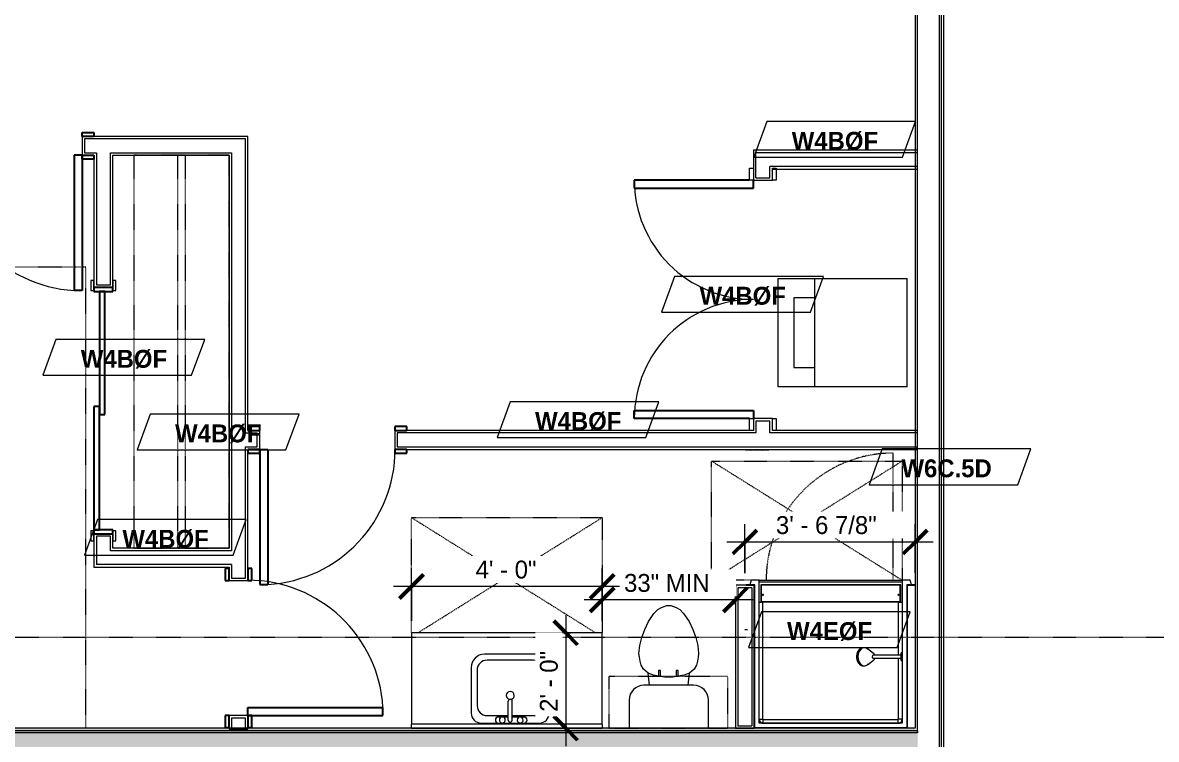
# Model space of a CAD drawing. Header units: inches. Extents: x -4010 to -1872, y 9846 to 12241.
# Drawn here: x -3712 to -3426.6, y 11127.8 to 11308.2 of the extents above; entities that cross this region are included whole.
import ezdxf

# ---------------------------------------------------------------- set-up
doc = ezdxf.new("R2010")
doc.units = ezdxf.units.IN
doc.header["$MEASUREMENT"] = 0
for name, pattern in [('Aligning Line 1_8_', [0.25, 0.125, -0.125]), ('Dash', [0.25, 0.125, -0.125]), ('Dash 3_32_', [0.1875, 0.09375, -0.09375])]:
    doc.linetypes.add(name, pattern=pattern)
for name, color, linetype, lineweight in [('0-1', 7, 'Continuous', 5), ('A-ANNO-DIMS', 211, 'Continuous', 9), ('A-ANNO-DIMS-48', 211, 'Continuous', 9), ('A-DETL-1', 90, 'Dash 3_32_', 18), ('A-DOOR-3', 31, 'Continuous', 9), ('A-DOOR-4', 31, 'Continuous', 30), ('A-DOOR-FRAM-3', 31, 'Continuous', 30), ('A-GENM', 5, 'Continuous', 9), ('A-GENM-HDLN', 13, 'Dash', 9), ('A-WALL', 113, 'Continuous', 18), ('A-WALL-2', 250, 'Continuous', 18), ('A-WALL-3', 113, 'Continuous', 9), ('A-WALL-IDEN', 211, 'Continuous', 9), ('G-ANNO-SYMB-1', 147, 'Aligning Line 1_8_', 9), ('I-FURN', 30, 'Continuous', 9), ('I-FURN-HDLN', 30, 'Dash', 9), ('I-WALL-2', 241, 'Continuous', 5), ('I-WALL-3', 7, 'Continuous', 9), ('I-WALL-4', 2, 'Continuous', 9), ('P-SANR-FIXT', 6, 'Continuous', 9), ('P-SANR-FIXT-HDLN', 131, 'Dash', 9), ('Q-CASE', 31, 'Continuous', 9), ('Q-CASE-2', 31, 'Dash', 9), ('Q-CASE-HDLN', 31, 'Dash', 9)]:
    doc.layers.add(name, color=color, linetype=linetype, lineweight=lineweight)
doc.styles.add('Century Gothic', font='ufonts.com_century-gothic.ttf', dxfattribs={"height": 4.5})
doc.styles.add('Century Gothic_B', font='GOTHICB.TTF', dxfattribs={"height": 4.5})
doc.dimstyles.new('OD_1__HACK_2', dxfattribs={"dimscale": 12, "dimtxt": 4.698757, "dimasz": 0.5, "dimexe": 0.375, "dimexo": 0.25, "dimgap": 0.0625, "dimtad": 1, "dimdec": 4, "dimrnd": 0.0625, "dimzin": 3, "dimdsep": 46, "dimlunit": 4, "dimtxsty": 'Century Gothic', "dimblk1": 'OBLIQUE', "dimblk2": 'OBLIQUE', "dimsah": 1, "dimcen": 0.09, "dimdle": 0.375, "dimazin": 0, "dimtfac": 1, "dimtdec": 4, "dimtix": 1, "dimtmove": 0, "dimatfit": 3, "dimfxl": 1, "dimtvp": 1, "dimtfill": 1, "dimfrac": 2, "dimtolj": 1, "dimtzin": 0, "dimarcsym": 2})

# ---------------------------------------------------------------- blocks, each defined once
blk = doc.blocks.new('CTR - 1st Phase - Common Walls_rvt-1-UNITS PLANS - 3RD FLOOR')
at = {"layer": 'I-WALL-2'}
for points in [[(-3487.3, 11130), (-3487.3, 11130.63), (-3852.47, 11130.63), (-3852.47, 11130), (-3488.69, 11130)], [(-3486.67, 11129.5), (-3486.67, 11130), (-3852.47, 11130), (-3852.47, 11129.5), (-3487.3, 11129.5)], [(-3487.3, 11124), (-3486.67, 11124), (-3486.67, 11129.5), (-3852.47, 11129.5), (-3852.47, 11124), (-3494.85, 11124)]]:
    blk.add_hatch(color=256, dxfattribs=at).paths.add_polyline_path(points, flags=0)
at = {"layer": 'A-WALL-2'}
for p, q in [((-3486.67, 11130), (-3486.67, 11362.61)), ((-3481.17, 11032.1), (-3481.17, 11362.61)), ((-3480.67, 11032.1), (-3480.67, 11362.61)), ((-3487.3, 11130), (-3852.47, 11130)), ((-3487.3, 11129.5), (-3852.47, 11129.5)), ((-3486.67, 11130), (-3487.3, 11130)), ((-3486.67, 11129.5), (-3487.3, 11129.5)), ((-3486.67, 11130), (-3486.67, 11129.5)), ((-3486.67, 11129.5), (-3486.67, 11130))]:
    blk.add_line(p, q, dxfattribs=at)
at = {"layer": 'G-ANNO-SYMB-1'}
blk.add_line((-1871.64, 11153.43), (-4009.55, 11153.43), dxfattribs=at)
at = {"layer": 'I-WALL-3'}
for p, q in [((-3487.3, 11362.61), (-3487.3, 11166.75)), ((-3480.05, 11032.1), (-3480.05, 11362.61)), ((-3487.3, 11166.63), (-3487.3, 11130.63)), ((-3527.81, 11130.63), (-3852.47, 11130.63)), ((-3487.3, 11130.63), (-3489.31, 11130.63))]:
    blk.add_line(p, q, dxfattribs=at)
blk = doc.blocks.new('SWING - SINGLE - FLUSH - 2-10 x 6-8 - PRIVACY-3199405-UNITS PLANS - 3RD FLOOR')
at = {"layer": 'A-DOOR-3'}
blk.add_arc((17, -2.37), 34.07, 180, 266.6343, dxfattribs=at)
at = {"layer": 'A-DOOR-4'}
for p, q in [((15, -2.37), (15, -36.38)), ((17, -2.37), (15, -2.37)), ((17, -2.37), (17, -36.38)), ((17, -36.38), (15, -36.38))]:
    blk.add_line(p, q, dxfattribs=at)
at = {"layer": 'A-DOOR-FRAM-3'}
for p, q in [((-20, 2.38), (-20, 3.38)), ((-20, 3.38), (-17, 3.38)), ((-17, 3.38), (-17, 2.38)), ((17, 2.38), (17, 3.38)), ((17, 3.38), (20, 3.38)), ((20, 3.38), (20, 2.38)), ((-17, 2.38), (-20, 2.38)), ((20, 2.38), (17, 2.38)), ((-20, -2.37), (-17, -2.37)), ((-20, -3.37), (-20, -2.37)), ((-17, -2.37), (-17, -3.37)), ((17, -2.37), (20, -2.37)), ((17, -3.37), (17, -2.37)), ((20, -2.37), (20, -3.37)), ((-17, -3.37), (-20, -3.37)), ((20, -3.37), (17, -3.37))]:
    blk.add_line(p, q, dxfattribs=at)
blk = doc.blocks.new('SWING - SINGLE - FLUSH - 2-10 x 6-8 - PRIVACY-3928387-UNITS PLANS - 3RD FLOOR')
at = {"layer": 'A-DOOR-3'}
blk.add_arc((17, 2.37), 34.07, 93.3657, 180, dxfattribs=at)
at = {"layer": 'A-DOOR-4'}
for p, q in [((15, 2.37), (15, 36.38)), ((17, 36.38), (15, 36.38)), ((17, 2.37), (17, 36.38)), ((17, 2.37), (15, 2.37))]:
    blk.add_line(p, q, dxfattribs=at)
at = {"layer": 'A-DOOR-FRAM-3'}
for p, q in [((-17, 3.37), (-20, 3.37)), ((-20, 3.37), (-20, 2.37)), ((-17, 2.37), (-17, 3.37)), ((20, 3.37), (17, 3.37)), ((17, 3.37), (17, 2.37)), ((20, 2.37), (20, 3.37)), ((-20, 2.37), (-17, 2.37)), ((17, 2.37), (20, 2.37)), ((-17, -2.38), (-20, -2.38)), ((-20, -2.38), (-20, -3.38)), ((-17, -3.38), (-17, -2.38)), ((20, -2.38), (17, -2.38)), ((17, -2.38), (17, -3.38)), ((20, -3.38), (20, -2.38)), ((-20, -3.38), (-17, -3.38)), ((17, -3.38), (20, -3.38))]:
    blk.add_line(p, q, dxfattribs=at)
blk = doc.blocks.new('SLIDING - FLUSH - 5-0 x 6-8-3203585-UNITS PLANS - 3RD FLOOR')
at = {"layer": 'A-DOOR-3'}
for p, q in [((-30.25, 3), (-32.75, 3)), ((-32.75, 3), (-32.75, 2.25)), ((-30.25, 2.25), (-30.25, 3)), ((30.25, 3), (30.25, 2.25)), ((32.75, 3), (30.25, 3)), ((32.75, 2.25), (32.75, 3)), ((-32.75, 2.25), (-30.25, 2.25)), ((30.25, 2.25), (32.75, 2.25)), ((-30.25, -2.5), (-32.75, -2.5)), ((-32.75, -2.5), (-32.75, -3.25)), ((-30.25, -3.25), (-30.25, -2.5)), ((32.75, -2.5), (30.25, -2.5)), ((30.25, -2.5), (30.25, -3.25)), ((32.75, -3.25), (32.75, -2.5)), ((-32.75, -3.25), (-30.25, -3.25)), ((30.25, -3.25), (32.75, -3.25))]:
    blk.add_line(p, q, dxfattribs=at)
at = {"layer": 'A-DOOR-4'}
for p, q in [((1, 2.25), (-30, 2.25)), ((-30, 2.25), (-30, 0.88)), ((-30, 0.88), (1, 0.88)), ((30, 0.88), (-1, 0.88)), ((-1, 0.88), (-1, -0.5)), ((1, 0.88), (1, 2.25)), ((30, -0.5), (30, 0.88)), ((-1, -0.5), (30, -0.5))]:
    blk.add_line(p, q, dxfattribs=at)
at = {"layer": 'A-DOOR-FRAM-3'}
for p, q in [((-30, 2.25), (-31, 2.25)), ((-31, 2.25), (-31, -2.5)), ((-30, -2.5), (-30, 2.25)), ((31, 2.25), (30, 2.25)), ((30, 2.25), (30, -2.5)), ((31, -2.5), (31, 2.25)), ((-31, -2.5), (-30, -2.5)), ((30, -2.5), (31, -2.5))]:
    blk.add_line(p, q, dxfattribs=at)
blk = doc.blocks.new('Bed-Standard - King 78_ x 80_-V7-UNITS PLANS - 3RD FLOOR')
at = {"layer": 'I-FURN'}
for p, q in [((-28.31, 38.2), (-28.31, -41.8)), ((49.69, -41.8), (49.69, 38.2)), ((-25.31, 36.2), (-25.31, 24.2)), ((-25.31, 36.2), (46.69, 36.2)), ((46.69, 36.2), (46.69, 24.2)), ((49.69, 24.2), (-28.31, 17.63)), ((-25.31, 24.2), (46.69, 24.2)), ((-28.31, -41.8), (49.69, -41.8))]:
    blk.add_line(p, q, dxfattribs=at)
at = {"layer": 'I-FURN-HDLN'}
for p, q in [((-64.31, 38.2), (-64.31, -77.8)), ((67.69, -61.17), (67.69, 38.2)), ((73.69, -61.17), (73.69, 38.2)), ((67.69, -77.8), (67.69, -69.67)), ((73.69, -74.42), (73.69, -69.67)), ((-64.31, -77.8), (69.13, -77.8))]:
    blk.add_line(p, q, dxfattribs=at)
blk = doc.blocks.new('Stacked Washer and Dryer - 26_x25_ - Private-3627842-UNITS PLANS - 3RD FLOOR')
at = {"layer": 'P-SANR-FIXT'}
for p, q in [((0, 13.625), (32.4375, 13.625)), ((0, 13.625), (0, -13.625)), ((23.34375, -13.625), (23.34375, 13.625)), ((32.4375, 13.625), (32.4375, -13.625)), ((28.53125, 8.75), (23.34375, 8.75)), ((28.53125, -8.75), (28.53125, 8.75)), ((23.34375, -8.75), (28.53125, -8.75)), ((32.4375, -13.625), (0, -13.625))]:
    blk.add_line(p, q, dxfattribs=at)
blk = doc.blocks.new('OD_CW_Closet - OD_CW_Closet-3861470-UNITS PLANS - 3RD FLOOR')
at = {"layer": 'Q-CASE-HDLN'}
for p, q in [((99.61, 24), (0.74, 24)), ((0.74, 24), (0.74, 0)), ((99.61, 0), (99.61, 24)), ((0.74, 13), (99.61, 13)), ((0.74, 11), (99.61, 11)), ((0.74, 0), (99.61, 0))]:
    blk.add_line(p, q, dxfattribs=at)
blk = doc.blocks.new('M_Sink Vanity-Square - 500 x 440mm-1352614-UNITS PLANS - 3RD FLOOR')
at = {"layer": 'P-SANR-FIXT'}
for p, q in [((7.96, 7.09), (-6.72, 7.09)), ((3.62, 7.09), (-2.88, 7.09)), ((0.12, 6.33), (0.12, 1.59)), ((1.12, 6.33), (1.12, 1.59)), ((-9.22, 4.59), (-9.22, -6.73)), ((0.12, 5.22), (-5.22, 5.22)), ((-2.88, 5.59), (0.12, 5.59)), ((1.12, 5.59), (3.62, 5.59)), ((6.46, 5.22), (1.12, 5.22)), ((10.46, -6.91), (10.46, 4.59)), ((-7.72, 2.72), (-7.72, -6.23)), ((8.96, -6.23), (8.96, 2.72)), ((-5.72, -10.23), (7.14, -10.23)), ((-5.22, -8.73), (6.46, -8.73))]:
    blk.add_line(p, q, dxfattribs=at)
for centre, radius, start, end in [((-6.72, 4.59), 2.5, 90, 180), ((-2.88, 6.34), 0.75, 90, 270), ((-1.88, 6.34), 0.75, 360, 180), ((-1.88, 6.34), 0.75, 180, 0), ((0.62, 6.33), 0.5, 360, 180), ((2.62, 6.34), 0.75, 360, 180), ((2.62, 6.34), 0.75, 180, 360), ((3.62, 6.34), 0.75, 270, 90), ((7.96, 4.59), 2.5, 360, 90), ((-5.22, 2.72), 2.5, 90, 180), ((6.46, 2.72), 2.5, 0, 90), ((0.62, 0.13), 1, 360, 180), ((0.62, 0.13), 1, 180, 0), ((0.62, 1.59), 0.5, 180, 0), ((-5.72, -6.73), 3.5, 180, 270), ((-5.22, -6.23), 2.5, 180, 270), ((6.46, -6.23), 2.5, 270, 0), ((7.14, -6.91), 3.32, 270, 0)]:
    blk.add_arc(centre, radius, start, end, dxfattribs=at)
blk = doc.blocks.new('Toilet-Domestic-3D - Toilet-Domestic-3D-3234795-UNITS PLANS - 3RD FLOOR')
at = {"layer": 'P-SANR-FIXT'}
for p, q in [((-2.74, 11), (-1.87, 11.5)), ((-1.87, 11.5), (-0.5, 12)), ((-0.5, 12), (0.5, 12)), ((0.5, 12), (1.87, 11.5)), ((1.87, 11.5), (2.74, 11)), ((-5.13, 8), (-3.74, 10)), ((-3.74, 10), (-2.74, 11)), ((2.74, 11), (3.74, 10)), ((3.74, 10), (5.13, 8)), ((-6.79, 4), (-6.06, 6)), ((-6.06, 6), (-5.13, 8)), ((5.13, 8), (6.06, 6)), ((6.06, 6), (6.79, 4)), ((-7.33, 1.99), (-6.79, 4)), ((6.79, 4), (7.33, 1.99)), ((-7.5, 0), (-7.33, 1.99)), ((7.33, 1.99), (7.5, 0)), ((-7.41, -1), (-7.5, 0)), ((-7.24, -2), (-7.41, -1)), ((-6.97, -3), (-7.24, -2)), ((7.24, -2), (6.97, -3)), ((7.41, -1), (7.24, -2)), ((7.5, 0), (7.41, -1)), ((-6.4, -4), (-6.97, -3)), ((-5.21, -5), (-6.4, -4)), ((-3.84, -5.5), (-5.21, -5)), ((-4.86, -8.02), (-5.21, -5)), ((-2.61, -5.72), (-3.84, -5.5)), ((3.84, -5.5), (2.37, -5.76)), ((5.21, -5), (3.84, -5.5)), ((4.86, -8.02), (5.21, -5)), ((6.4, -4), (5.21, -5)), ((6.97, -3), (6.4, -4)), ((6.25, -8.02), (-6.25, -8.02)), ((-1, -6), (-2.13, -5.8)), ((1, -6), (-1, -6)), ((1.89, -5.84), (1, -6)), ((-9.98, -11.75), (-9.98, -18.86)), ((9.98, -18.86), (9.98, -11.75))]:
    blk.add_line(p, q, dxfattribs=at)
for centre, start, end in [((-6.25, -11.75), 90, 180), ((6.25, -11.75), 0, 90)]:
    blk.add_arc(centre, 3.73, start, end, dxfattribs=at)
blk = doc.blocks.new('Bath Vanity - Bath Vanity 48_-2551079-UNITS PLANS - 3RD FLOOR')
at = {"layer": 'Q-CASE'}
for p, q in [((-23.26, -1), (-23.26, -24)), ((24.74, -24), (24.74, -1)), ((-23.26, -24), (24.74, -24))]:
    blk.add_line(p, q, dxfattribs=at)
blk = doc.blocks.new('ADA Clearances - 30_x48_-1721104-UNITS PLANS - 3RD FLOOR')
at = {"layer": 'A-GENM-HDLN'}
for p, q in [((15, 24), (-15, -24)), ((-15, 24), (15, -24)), ((-15, 14), (-15, 24)), ((-15, 24), (15, 24)), ((15, 24), (15, -24)), ((15, -24), (-15, -24))]:
    blk.add_line(p, q, dxfattribs=at)
blk = doc.blocks.new('ADA Clearances - 30_x48_-V8-UNITS PLANS - 3RD FLOOR')
at = {"layer": 'A-GENM-HDLN'}
for p, q in [((15, 24), (-14, -22.41)), ((-14, 24), (15, 24)), ((15, 24), (15, -24)), ((-14, 22.41), (15, -24)), ((15, -24), (-14, -24))]:
    blk.add_line(p, q, dxfattribs=at)
blk = doc.blocks.new('BATHROOM MIRROR - BATHROOM MIRROR 48_-3124766-UNITS PLANS - 3RD FLOOR')
at = {"layer": 'Q-CASE'}
for p, q in [((24.74, 24), (-23.26, 24)), ((-23.26, 23), (-23.26, 24)), ((-23.26, 23), (24.74, 23)), ((24.74, 24), (24.74, 23))]:
    blk.add_line(p, q, dxfattribs=at)
blk = doc.blocks.new('300 Series Wall Hung Cabinet_326 - 30_-2909952-UNITS PLANS - 3RD FLOOR')
at = {"layer": 'Q-CASE'}
for p, q in [((-2.5, -13.19), (-2.01, -13.19)), ((-2.5, -13.19), (-2.5, -14.69)), ((-2.01, -14.69), (-2.01, -13.19)), ((2, -13.19), (2.49, -13.19)), ((2, -13.19), (2, -14.69)), ((2.49, -14.69), (2.49, -13.19)), ((-2.5, -14.69), (-2.01, -14.69)), ((2, -14.69), (2.49, -14.69))]:
    blk.add_line(p, q, dxfattribs=at)
at = {"layer": 'Q-CASE-2'}
for p, q in [((15, -0.19), (-15, -0.19)), ((-15, -0.19), (-15, -13.19)), ((15, -13.19), (15, -0.19)), ((-15, -13.19), (15, -13.19))]:
    blk.add_line(p, q, dxfattribs=at)
blk = doc.blocks.new('SWING - DOUBLE - FLUSH - 5-0 x 6-8 - DUMMY-3700318-UNITS PLANS - 3RD FLOOR')
at = {"layer": 'A-DOOR-3'}
for p, q in [((-33, 2.375), (-33, 3.375)), ((-33, 3.375), (-30, 3.375)), ((-30, 3.375), (-30, 2.375)), ((30, 2.375), (30, 3.375)), ((30, 3.375), (33, 3.375)), ((33, 3.375), (33, 2.375)), ((-30, 2.375), (-33, 2.375)), ((33, 2.375), (30, 2.375)), ((-33, -2.375), (-30, -2.375)), ((-33, -3.375), (-33, -2.375)), ((-30, -2.375), (-30, -3.375)), ((30, -2.375), (33, -2.375)), ((30, -3.375), (30, -2.375)), ((33, -2.375), (33, -3.375)), ((-30, -3.375), (-33, -3.375)), ((33, -3.375), (30, -3.375))]:
    blk.add_line(p, q, dxfattribs=at)
for centre, start, end in [((-30, -2.375), 270, 0), ((30, -2.375), 180, 270)]:
    blk.add_arc(centre, 30, start, end, dxfattribs=at)
at = {"layer": 'A-DOOR-4'}
for p, q in [((-28, -2.375), (-30, -2.375)), ((-28, -32.375), (-28, -2.375)), ((28, -2.375), (30, -2.375)), ((28, -32.375), (28, -2.375)), ((-30, -3.375), (-30, -32.375)), ((30, -3.375), (30, -32.375)), ((-30, -32.375), (-28, -32.375)), ((30, -32.375), (28, -32.375))]:
    blk.add_line(p, q, dxfattribs=at)
blk = doc.blocks.new('4LBS24238A75FTB_V2 - 4LBS24238A75FTB_V2-3755113-UNITS PLANS - 3RD FLOOR')
at = {"layer": 'P-SANR-FIXT'}
for p, q in [((-0.75, 37.75), (-1.13, 36.62)), ((1.25, 37.75), (-0.75, 37.75)), ((1.25, 37.75), (37.25, 37.75)), ((1.25, 37.25), (1.25, 37.75)), ((1.25, 1.75), (1.25, 37.75)), ((37.25, 37.25), (1.25, 37.25)), ((37.25, 37.75), (37.25, 37.25)), ((39.25, 37.75), (37.25, 37.75)), ((37.25, 37.75), (37.25, 19.48)), ((39.63, 36.62), (39.25, 37.75)), ((0.12, 36.62), (-2.02, 36.62)), ((-2.02, 36.62), (-2.02, 36.5)), ((-2.02, 36.5), (0, 36.5)), ((0, 0.5), (0, 36.5)), ((0.12, 0.63), (0.12, 36.62)), ((1.62, 36.62), (1.62, 32.27)), ((36.88, 36.62), (1.62, 36.62)), ((36.75, 36.5), (1.75, 36.5)), ((1.75, 36.5), (1.75, 32.38)), ((36.75, 32.38), (36.75, 36.5)), ((36.88, 32.27), (36.88, 36.62)), ((40.52, 36.62), (38.38, 36.62)), ((38.38, 36.62), (38.38, 0.63)), ((38.5, 36.5), (38.5, 0.5)), ((38.5, 36.5), (40.52, 36.5)), ((40.52, 36.5), (40.52, 36.62)), ((1.75, 32.38), (36.75, 32.38)), ((2.2, 2.75), (2.2, 32.27)), ((36.3, 32.27), (2.2, 32.27)), ((36.3, 18.89), (36.3, 32.27)), ((36.3, 2.75), (36.3, 18.11)), ((37.25, 17.52), (37.25, 1.75)), ((38.5, 0.5), (0, 0.5)), ((38.38, 0.63), (0.12, 0.63)), ((37.25, 1.75), (1.25, 1.75)), ((1.28, 2.51), (1.3, 2.43)), ((1.4, 2.23), (1.42, 2.2)), ((1.51, 2.08), (1.58, 2.01)), ((1.7, 1.92), (1.73, 1.9)), ((1.75, 1.89), (1.78, 1.87)), ((1.93, 1.8), (2.01, 1.78)), ((2.25, 2.7), (36.25, 2.7)), ((2.25, 1.75), (2.25, 1.77)), ((2.25, 1.77), (36.25, 1.77)), ((36.25, 1.75), (36.25, 1.77)), ((36.49, 1.78), (36.57, 1.8)), ((36.77, 1.9), (36.8, 1.92)), ((36.92, 2.01), (36.99, 2.08)), ((37.08, 2.2), (37.1, 2.23)), ((37.2, 2.43), (37.22, 2.51))]:
    blk.add_line(p, q, dxfattribs=at)
for centre, radius, start, end in [((2.2, 34.06), 0.125, 0, 180), ((2.2, 34.06), 0.125, 180, 0), ((36.3, 34.06), 0.125, 0, 180), ((36.3, 34.06), 0.125, 180, 0), ((2.25, 2.75), 1, 180, 270), ((36.25, 2.75), 1, 270, 0)]:
    blk.add_arc(centre, radius, start, end, dxfattribs=at)
for centre, major_axis, start_param, end_param in [((2.2, 32.28), (-0.95, 0), 0, 1.570796), ((36.3, 32.28), (0.95, 0), 4.712389, 6.283185)]:
    blk.add_ellipse(centre, major_axis=major_axis, ratio=0.019505, start_param=start_param, end_param=end_param, dxfattribs=at)
for points, knots in [([(1.25, 2.77), (1.25, 2.77), (1.27, 2.76), (1.4, 2.76), (1.64, 2.75), (1.95, 2.75), (2.12, 2.75), (2.2, 2.75)], [-1, -1, -1, -1, -0.833333, -0.666667, -0.333333, -0.166667, 0, 0, 0, 0]), ([(1.25, 2.77), (1.25, 2.7), (1.26, 2.57), (1.34, 2.32), (1.52, 2.04), (1.8, 1.86), (2.05, 1.78), (2.18, 1.77), (2.25, 1.77)], [-1, -1, -1, -1, -0.875, -0.75, -0.5, -0.25, -0.125, 0, 0, 0, 0]), ([(1.59, 2), (1.54, 2.04), (1.47, 2.12), (1.41, 2.21), (1.38, 2.25)], [0.4611793, 0.4611793, 0.4611793, 0.4611793, 0.5714286, 0.6665731, 0.6665731, 0.6665731, 0.6665731]), ([(2.25, 1.75), (2.17, 1.75), (2.03, 1.77), (1.86, 1.82), (1.77, 1.87), (1.75, 1.88)], [0, 0, 0, 0, 0.1428571, 0.2857143, 0.3333068, 0.3333068, 0.3333068, 0.3333068]), ([(2.2, 2.75), (2.2, 2.74), (2.2, 2.74), (2.2, 2.73), (2.21, 2.72), (2.21, 2.72), (2.22, 2.71), (2.23, 2.71), (2.24, 2.7), (2.24, 2.7), (2.25, 2.7), (2.25, 2.7)], [-1, -1, -1, -1, -0.833333, -0.75, -0.666667, -0.583333, -0.416667, -0.291667, -0.208333, -0.083333, 0, 0, 0, 0]), ([(36.25, 1.77), (36.32, 1.77), (36.45, 1.78), (36.7, 1.86), (36.98, 2.04), (37.16, 2.32), (37.24, 2.57), (37.25, 2.7), (37.25, 2.77)], [-1, -1, -1, -1, -0.875, -0.75, -0.5, -0.25, -0.125, 0, 0, 0, 0]), ([(36.25, 2.7), (36.26, 2.7), (36.26, 2.7), (36.27, 2.7), (36.28, 2.71), (36.28, 2.71), (36.29, 2.72), (36.29, 2.73), (36.3, 2.74), (36.3, 2.74), (36.3, 2.75), (36.3, 2.75)], [-1, -1, -1, -1, -0.833333, -0.75, -0.666667, -0.583333, -0.416667, -0.291667, -0.208333, -0.083333, 0, 0, 0, 0]), ([(36.25, 1.8), (36.25, 1.82), (36.25, 1.91), (36.25, 2.14), (36.25, 2.45), (36.25, 2.62), (36.25, 2.7)], [-0.8333333, -0.8333333, -0.8333333, -0.8333333, -0.6666667, -0.3333333, -0.1666667, 0, 0, 0, 0]), ([(36.75, 1.88), (36.7, 1.85), (36.59, 1.8), (36.42, 1.76), (36.31, 1.75), (36.25, 1.75)], [0.6666667, 0.6666667, 0.6666667, 0.6666667, 0.7857143, 0.8928571, 1, 1, 1, 1]), ([(37.01, 2.1), (36.97, 2.05), (36.89, 1.97), (36.79, 1.91), (36.75, 1.88)], [0.4475924, 0.4475924, 0.4475924, 0.4475924, 0.5714286, 0.6665731, 0.6665731, 0.6665731, 0.6665731]), ([(37.19, 2.42), (37.18, 2.38), (37.16, 2.33), (37.13, 2.27), (37.12, 2.25)], [0.2174647, 0.2174647, 0.2174647, 0.2174647, 0.2857143, 0.3333068, 0.3333068, 0.3333068, 0.3333068])]:
    blk.add_open_spline(points, degree=3, knots=knots, dxfattribs=at)
for points in [[(1.25, 2.71), (1.25, 2.72), (1.25, 2.74), (1.25, 2.75)], [(1.38, 2.25), (1.37, 2.27), (1.36, 2.3), (1.35, 2.32)], [(1.75, 1.88), (1.71, 1.91), (1.67, 1.94), (1.63, 1.97)], [(2.25, 1.8), (2.25, 1.82), (2.25, 1.88), (2.25, 2.03), (2.25, 2.22), (2.25, 2.45), (2.25, 2.62), (2.25, 2.7)], [(37.25, 2.77), (37.25, 2.77), (37.23, 2.76), (37.13, 2.76), (36.98, 2.76), (36.78, 2.75), (36.55, 2.75), (36.38, 2.75), (36.3, 2.75)], [(37.12, 2.25), (37.09, 2.21), (37.07, 2.18), (37.04, 2.14)], [(37.25, 2.75), (37.25, 2.72), (37.25, 2.7), (37.25, 2.67)]]:
    blk.add_open_spline(points, degree=3, dxfattribs=at)
at = {"layer": 'P-SANR-FIXT-HDLN'}
blk.add_line((35, 37.75), (35, 69.75), dxfattribs=at)
blk.add_arc((35, 37.75), 32, 90, 180, dxfattribs=at)
blk = doc.blocks.new('Shower Head - Shower Head-3265626-UNITS PLANS - 3RD FLOOR')
at = {"layer": 'P-SANR-FIXT'}
for p, q in [((-0.98, 0), (0.98, 0)), ((-0.98, 0), (-0.98, -0.26)), ((0.98, -0.26), (-0.98, -0.26)), ((-0.39, -0.26), (-0.39, -1)), ((0.39, -1), (0.39, -0.26)), ((0.98, -0.26), (0.98, 0)), ((-0.84, -7.19), (-2.02, -8.78)), ((-0.39, -6.01), (-0.39, -7.27)), ((0.39, -7.27), (0.39, -6.01)), ((2.02, -8.78), (0.84, -7.19)), ((-2.28, -9.54), (-2.28, -9.81)), ((2.28, -9.81), (2.28, -9.54))]:
    blk.add_line(p, q, dxfattribs=at)
at = {"layer": 'P-SANR-FIXT', "flags": 128}
for points in [[(-0.39, -1), (-0.39, -1.29), (-0.39, -1.57), (-0.39, -1.85), (-0.39, -2.13), (-0.39, -2.41), (-0.39, -2.69), (-0.39, -2.96), (-0.39, -3.23), (-0.39, -3.5), (-0.39, -3.76), (-0.39, -4.02), (-0.39, -4.27), (-0.39, -4.52), (-0.39, -4.77), (-0.39, -5), (-0.39, -5.23), (-0.39, -5.46), (-0.39, -5.67), (-0.39, -5.88), (-0.39, -6.01)], [(0.39, -6.01), (0.39, -5.81), (0.39, -5.6), (0.39, -5.38), (0.39, -5.15), (0.39, -4.92), (0.39, -4.68), (0.39, -4.43), (0.39, -4.18), (0.39, -3.93), (0.39, -3.67), (0.39, -3.4), (0.39, -3.13), (0.39, -2.86), (0.39, -2.59), (0.39, -2.31), (0.39, -2.03), (0.39, -1.75), (0.39, -1.46), (0.39, -1.18), (0.39, -1)], [(-0.39, -6.87), (-0.43, -6.88), (-0.46, -6.9), (-0.49, -6.91), (-0.52, -6.93), (-0.55, -6.94), (-0.58, -6.96), (-0.61, -6.98), (-0.64, -7), (-0.67, -7.03), (-0.7, -7.05), (-0.73, -7.07), (-0.76, -7.1), (-0.78, -7.13), (-0.81, -7.16), (-0.83, -7.19), (-0.84, -7.19)], [(0.84, -7.19), (0.81, -7.16), (0.79, -7.13), (0.76, -7.1), (0.73, -7.08), (0.7, -7.05), (0.68, -7.03), (0.65, -7.01), (0.62, -6.98), (0.59, -6.97), (0.56, -6.95), (0.53, -6.93), (0.49, -6.91), (0.46, -6.9), (0.43, -6.89), (0.4, -6.87)], [(-2.28, -9.81), (-2.28, -9.88), (-2.28, -9.95), (-2.27, -10.02), (-2.25, -10.09), (-2.24, -10.16), (-2.21, -10.23), (-2.19, -10.3), (-2.16, -10.36), (-2.13, -10.43), (-2.09, -10.49), (-2.05, -10.55), (-2.01, -10.61), (-1.97, -10.67), (-1.92, -10.73), (-1.86, -10.79), (-1.81, -10.84), (-1.75, -10.89), (-1.69, -10.94), (-1.63, -10.99), (-1.57, -11.04), (-1.5, -11.08), (-1.43, -11.12), (-1.36, -11.16), (-1.28, -11.2), (-1.21, -11.24), (-1.13, -11.27), (-1.05, -11.3), (-0.97, -11.33), (-0.89, -11.36), (-0.81, -11.38), (-0.72, -11.4), (-0.64, -11.42), (-0.55, -11.44), (-0.47, -11.45), (-0.38, -11.46), (-0.29, -11.47), (-0.2, -11.48), (-0.11, -11.49), (-0.02, -11.49), (0, -11.49)], [(0, -11.49), (0.09, -11.49), (0.18, -11.48), (0.27, -11.48), (0.35, -11.47), (0.44, -11.46), (0.53, -11.44), (0.62, -11.43), (0.7, -11.41), (0.79, -11.39), (0.87, -11.36), (0.95, -11.34), (1.03, -11.31), (1.11, -11.28), (1.19, -11.25), (1.26, -11.21), (1.34, -11.17), (1.41, -11.13), (1.48, -11.09), (1.55, -11.05), (1.61, -11), (1.68, -10.95), (1.74, -10.9), (1.8, -10.85), (1.85, -10.8), (1.9, -10.74), (1.95, -10.69), (2, -10.63), (2.04, -10.57), (2.08, -10.51), (2.12, -10.44), (2.15, -10.38), (2.18, -10.31), (2.21, -10.25), (2.23, -10.18), (2.25, -10.11), (2.26, -10.04), (2.27, -9.97), (2.28, -9.9), (2.28, -9.83), (2.28, -9.81)]]:
    blk.add_lwpolyline(points, dxfattribs=at)
at = {"layer": 'P-SANR-FIXT'}
for centre, major_axis, start_param, end_param in [((0, -9.54), (2.28, 0), 2.468394, 4.712389), ((0, -7.27), (0.394, 0), 3.141593, 4.712389), ((0, -7.27), (-0.394, 0), 1.570796, 3.141593), ((0, -9.54), (-2.28, 0), 1.570796, 3.814791)]:
    blk.add_ellipse(centre, major_axis=major_axis, ratio=0.707107, start_param=start_param, end_param=end_param, dxfattribs=at)
blk = doc.blocks.new('DIMBLOCK177-UNITS PLANS - 3RD FLOOR')
at = {"layer": 'A-ANNO-DIMS-48'}
for p, q in [((-3614.1, 11157.63), (-3614.1, 11170.81)), ((-3566.1, 11157.63), (-3566.1, 11170.81)), ((-3561.6, 11166.31), (-3618.6, 11166.31)), ((-3614.1, 11166.31), (-3614.1, 11157.63)), ((-3566.1, 11166.31), (-3566.1, 11157.63))]:
    blk.add_line(p, q, dxfattribs=at)
at = {"layer": 'A-ANNO-DIMS-48', "lineweight": 50}
for p, q in [((-3614.1, 11166.31), (-3611.1, 11169.31)), ((-3566.1, 11166.31), (-3563.1, 11169.31)), ((-3614.1, 11166.31), (-3617.1, 11163.31)), ((-3566.1, 11166.31), (-3569.1, 11163.31))]:
    blk.add_line(p, q, dxfattribs=at)
at = {"layer": 'A-ANNO-DIMS-48', "color": 0, "insert": (-3597.97, 11172.82), "char_height": 4.5, "width": 18.8845, "attachment_point": 1, "line_spacing_factor": 0.984502, "style": 'Century Gothic', "bg_fill": 3, "box_fill_scale": 1.25, "bg_fill_color": 256, "bg_fill_true_color": 13158600, "bg_fill_transparency": 0}
blk.add_mtext('4\' - 0"', dxfattribs=at)
blk = doc.blocks.new('_Oblique')
at = {"color": 0, "linetype": 'ByBlock', "lineweight": -2}
blk.add_line((-0.5, -0.5), (0.5, 0.5), dxfattribs=at)
blk = doc.blocks.new('DIMBLOCK178-UNITS PLANS - 3RD FLOOR')
at = {"layer": 'A-ANNO-DIMS-48', "lineweight": 50}
for p, q in [((-3575.28, 11154.63), (-3578.28, 11157.63)), ((-3575.28, 11154.63), (-3572.28, 11151.63)), ((-3575.28, 11130.63), (-3578.28, 11133.63)), ((-3575.28, 11130.63), (-3572.28, 11127.63))]:
    blk.add_line(p, q, dxfattribs=at)
at = {"layer": 'A-ANNO-DIMS-48'}
for p, q in [((-3575.28, 11159.13), (-3575.28, 11126.13)), ((-3574.03, 11154.63), (-3579.78, 11154.63)), ((-3575.28, 11154.63), (-3574.03, 11154.63)), ((-3574.03, 11130.63), (-3579.78, 11130.63)), ((-3575.28, 11130.63), (-3574.03, 11130.63))]:
    blk.add_line(p, q, dxfattribs=at)
at = {"layer": 'A-ANNO-DIMS-48', "color": 0, "insert": (-3581.79, 11134.76), "char_height": 4.5, "width": 18.8845, "attachment_point": 1, "rotation": 90, "line_spacing_factor": 0.984502, "style": 'Century Gothic', "bg_fill": 3, "box_fill_scale": 1.25, "bg_fill_color": 256, "bg_fill_true_color": 13158600, "bg_fill_transparency": 0}
blk.add_mtext('2\' - 0"', dxfattribs=at)
blk = doc.blocks.new('DIMBLOCK179-UNITS PLANS - 3RD FLOOR')
at = {"layer": 'A-ANNO-DIMS-48'}
for p, q in [((-3566.1, 11157.63), (-3566.1, 11167.44)), ((-3532.56, 11161.7), (-3532.56, 11167.44)), ((-3528.06, 11162.94), (-3570.6, 11162.94)), ((-3566.1, 11162.94), (-3566.1, 11157.63)), ((-3532.56, 11162.94), (-3532.56, 11161.7))]:
    blk.add_line(p, q, dxfattribs=at)
at = {"layer": 'A-ANNO-DIMS-48', "lineweight": 50}
for p, q in [((-3566.1, 11162.94), (-3563.1, 11165.94)), ((-3532.56, 11162.94), (-3529.56, 11165.94)), ((-3566.1, 11162.94), (-3569.1, 11159.94)), ((-3532.56, 11162.94), (-3535.56, 11159.94))]:
    blk.add_line(p, q, dxfattribs=at)
at = {"layer": 'A-ANNO-DIMS-48', "color": 0, "insert": (-3560.59, 11169.46), "char_height": 4.5, "width": 27.029, "attachment_point": 1, "line_spacing_factor": 0.984502, "style": 'Century Gothic', "bg_fill": 3, "box_fill_scale": 1.25, "bg_fill_color": 256, "bg_fill_true_color": 13158600, "bg_fill_transparency": 0}
blk.add_mtext('33" MIN', dxfattribs=at)
blk = doc.blocks.new('DIMBLOCK180-UNITS PLANS - 3RD FLOOR')
at = {"layer": 'A-ANNO-DIMS-48'}
for p, q in [((-3530.19, 11169.63), (-3530.19, 11181.99)), ((-3487.29, 11169.75), (-3487.29, 11181.99)), ((-3482.79, 11177.49), (-3534.69, 11177.49)), ((-3530.19, 11177.49), (-3530.19, 11169.63)), ((-3487.29, 11177.49), (-3487.29, 11169.75))]:
    blk.add_line(p, q, dxfattribs=at)
at = {"layer": 'A-ANNO-DIMS-48', "lineweight": 50}
for p, q in [((-3530.19, 11177.49), (-3527.19, 11180.49)), ((-3487.29, 11177.49), (-3484.29, 11180.49)), ((-3530.19, 11177.49), (-3533.19, 11174.49)), ((-3487.29, 11177.49), (-3490.29, 11174.49))]:
    blk.add_line(p, q, dxfattribs=at)
at = {"layer": 'A-ANNO-DIMS-48', "color": 0, "insert": (-3522.35, 11184.01), "char_height": 4.5, "width": 32.6676, "attachment_point": 1, "line_spacing_factor": 0.984502, "style": 'Century Gothic', "bg_fill": 3, "box_fill_scale": 1.25, "bg_fill_color": 256, "bg_fill_true_color": 13158600, "bg_fill_transparency": 0}
blk.add_mtext('3\' - 6 7/8"', dxfattribs=at)
blk = doc.blocks.new('Wall Tag - Arch Wall-3956453-UNITS PLANS - 3RD FLOOR')
at = {"layer": 'A-WALL-IDEN'}
for p, q in [((-0.3561, 0.0937), (-0.4244, -0.0937)), ((0.4244, 0.0937), (-0.3561, 0.0937)), ((0.3561, -0.0937), (0.4244, 0.0937)), ((-0.4244, -0.0937), (0.3561, -0.0937))]:
    blk.add_line(p, q, dxfattribs=at)

msp = doc.modelspace()

# ---------------------------------------------------------------- linework, layer by layer
at = {"layer": 'A-DETL-1'}
msp.add_line((-3524.11124, 11200.6269), (-3530.11124, 11200.6269), dxfattribs=at)
at = {"layer": 'A-WALL'}
for p, q in [((-3655.92374, 11278.9394), (-3696.42374, 11278.9394)), ((-3696.42374, 11278.9394), (-3696.42374, 11275.4394)), ((-3655.92374, 11204.9394), (-3655.92374, 11278.9394)), ((-3696.42374, 11275.4394), (-3693.42374, 11275.4394)), ((-3693.42374, 11275.4394), (-3693.42374, 11242.1894)), ((-3689.92374, 11242.1894), (-3689.92374, 11275.4394)), ((-3689.92374, 11275.4394), (-3659.42374, 11275.4394)), ((-3659.42374, 11275.4394), (-3659.42374, 11175.3144)), ((-3486.67374, 11275.47232), (-3527.38002, 11275.47232)), ((-3527.38002, 11269.1894), (-3527.38002, 11275.47232)), ((-3486.67374, 11271.97232), (-3523.88002, 11271.97232)), ((-3523.88002, 11269.1894), (-3523.88002, 11271.97232)), ((-3527.38002, 11269.1894), (-3523.88002, 11269.1894)), ((-3693.42374, 11242.1894), (-3689.92374, 11242.1894)), ((-3527.38002, 11207.9394), (-3527.38002, 11204.9394)), ((-3523.88002, 11207.9394), (-3527.38002, 11207.9394)), ((-3523.88002, 11204.9394), (-3523.88002, 11207.9394)), ((-3655.92374, 11204.9394), (-3652.92374, 11204.9394)), ((-3652.92374, 11201.4394), (-3652.92374, 11204.9394)), ((-3617.67374, 11204.9394), (-3617.67374, 11201.4394)), ((-3527.38002, 11204.9394), (-3617.67374, 11204.9394)), ((-3486.67374, 11204.9394), (-3523.88002, 11204.9394)), ((-3655.92374, 11201.4394), (-3652.92374, 11201.4394)), ((-3655.92374, 11168.43833), (-3655.92374, 11201.4394)), ((-3617.67374, 11201.4394), (-3486.67374, 11201.4394)), ((-3693.42374, 11178.9394), (-3693.42374, 11171.8144)), ((-3689.92374, 11178.9394), (-3693.42374, 11178.9394)), ((-3689.92374, 11175.3144), (-3689.92374, 11178.9394)), ((-3659.42374, 11175.3144), (-3689.92374, 11175.3144)), ((-3659.42374, 11171.8144), (-3693.42374, 11171.8144)), ((-3659.42374, 11171.8144), (-3659.42374, 11168.43833)), ((-3659.42374, 11168.43833), (-3655.92374, 11168.43833)), ((-3528.43585, 11166.0019), (-3531.93585, 11166.0019)), ((-3531.93585, 11166.0019), (-3531.93585, 11131.2519)), ((-3528.43585, 11166.0019), (-3528.43585, 11131.2519)), ((-3655.92374, 11133.18833), (-3659.42374, 11133.18833)), ((-3659.42374, 11133.18833), (-3659.42374, 11130.4394)), ((-3655.92374, 11130.4394), (-3655.92374, 11133.18833)), ((-3531.93585, 11131.2519), (-3528.43585, 11131.2519))]:
    msp.add_line(p, q, dxfattribs=at)
at = {"layer": 'A-WALL-3'}
for p, q in [((-3655.29874, 11279.5644), (-3697.04874, 11279.5644)), ((-3697.04874, 11279.5644), (-3697.04874, 11274.8144)), ((-3655.29874, 11205.5644), (-3655.29874, 11279.5644)), ((-3697.04874, 11274.8144), (-3694.04874, 11274.8144)), ((-3694.04874, 11274.8144), (-3694.04874, 11241.5644)), ((-3689.29874, 11241.5644), (-3689.29874, 11274.8144)), ((-3689.29874, 11274.8144), (-3660.04874, 11274.8144)), ((-3660.04874, 11274.8144), (-3660.04874, 11175.9394)), ((-3486.67374, 11276.09732), (-3528.00502, 11276.09732)), ((-3528.00502, 11276.09732), (-3528.00502, 11268.5644)), ((-3486.67374, 11271.34732), (-3486.67374, 11276.09732)), ((-3523.25502, 11271.34732), (-3486.67374, 11271.34732)), ((-3523.25502, 11268.5644), (-3523.25502, 11271.34732)), ((-3528.00502, 11268.5644), (-3523.25502, 11268.5644)), ((-3694.04874, 11241.5644), (-3689.29874, 11241.5644)), ((-3523.25502, 11208.5644), (-3528.00502, 11208.5644)), ((-3528.00502, 11208.5644), (-3528.00502, 11205.5644)), ((-3523.25502, 11205.5644), (-3523.25502, 11208.5644)), ((-3652.29874, 11205.5644), (-3655.29874, 11205.5644)), ((-3652.29874, 11200.8144), (-3652.29874, 11205.5644)), ((-3528.00502, 11205.5644), (-3618.29874, 11205.5644)), ((-3618.29874, 11205.5644), (-3618.29874, 11200.8144)), ((-3486.67374, 11205.5644), (-3523.25502, 11205.5644)), ((-3486.67374, 11200.8144), (-3486.67374, 11205.5644)), ((-3655.29874, 11200.8144), (-3652.29874, 11200.8144)), ((-3655.29874, 11167.81333), (-3655.29874, 11200.8144)), ((-3618.29874, 11200.8144), (-3486.67374, 11200.8144)), ((-3694.04874, 11179.5644), (-3694.04874, 11171.1894)), ((-3689.29874, 11179.5644), (-3694.04874, 11179.5644)), ((-3689.29874, 11175.9394), (-3689.29874, 11179.5644)), ((-3660.04874, 11175.9394), (-3689.29874, 11175.9394)), ((-3694.04874, 11171.1894), (-3660.04874, 11171.1894)), ((-3660.04874, 11171.1894), (-3660.04874, 11167.81333)), ((-3660.04874, 11167.81333), (-3655.29874, 11167.81333)), ((-3655.29874, 11133.81333), (-3660.04874, 11133.81333)), ((-3660.04874, 11133.81333), (-3660.04874, 11130.4394)), ((-3655.29874, 11130.4394), (-3655.29874, 11133.81333)), ((-3660.04874, 11130.4394), (-3655.29874, 11130.4394))]:
    msp.add_line(p, q, dxfattribs=at)
at = {"layer": 'I-WALL-4'}
for p, q in [((-3529.83476, 11166.6269), (-3532.56085, 11166.6269)), ((-3532.56085, 11166.6269), (-3532.56085, 11130.6269)), ((-3532.56085, 11130.6269), (-3527.81085, 11130.6269))]:
    msp.add_line(p, q, dxfattribs=at)

# ---------------------------------------------------------------- block references
at = {"layer": '0-1'}
msp.add_blockref('CTR - 1st Phase - Common Walls_rvt-1-UNITS PLANS - 3RD FLOOR', (0, 0), dxfattribs=at)
at = {"layer": 'A-DOOR-3'}
msp.add_blockref('SWING - SINGLE - FLUSH - 2-10 x 6-8 - PRIVACY-3199405-UNITS PLANS - 3RD FLOOR', (-3714.04874, 11277.1894), dxfattribs=at)
for name, p, rotation in [('SWING - DOUBLE - FLUSH - 5-0 x 6-8 - DUMMY-3700318-UNITS PLANS - 3RD FLOOR', (-3525.63002, 11238.5644), 270), ('SLIDING - FLUSH - 5-0 x 6-8-3203585-UNITS PLANS - 3RD FLOOR', (-3691.79874, 11210.5644), 90.00000000000375), ('SWING - SINGLE - FLUSH - 2-10 x 6-8 - PRIVACY-3928387-UNITS PLANS - 3RD FLOOR', (-3635.29874, 11203.1894), 180), ('SWING - SINGLE - FLUSH - 2-10 x 6-8 - PRIVACY-3928387-UNITS PLANS - 3RD FLOOR', (-3657.67374, 11150.81333), 270)]:
    msp.add_blockref(name, p, dxfattribs=dict(at, rotation=rotation))
at = {"layer": 'A-GENM'}
for name, p, rotation in [('ADA Clearances - 30_x48_-1721104-UNITS PLANS - 3RD FLOOR', (-3514.56085, 11182.8769), 89.99999999999224), ('ADA Clearances - 30_x48_-V8-UNITS PLANS - 3RD FLOOR', (-3590.09944, 11168.63149), 90.00000000017208)]:
    msp.add_blockref(name, p, dxfattribs=dict(at, rotation=rotation))
at = {"layer": 'A-WALL-IDEN', "xscale": 47.99999999999997, "yscale": 47.99999999999997, "zscale": 47.99999999999997}
for p in [(-3507.54622, 11278.84934), (-3530.75705, 11239.85019), (-3686.54671, 11223.98256), (-3572.17374, 11208.31642), (-3662.80076, 11205.20873), (-3478.54671, 11196.42065), (-3676.06807, 11178.69142)]:
    msp.add_blockref('Wall Tag - Arch Wall-3956453-UNITS PLANS - 3RD FLOOR', p, dxfattribs=at)
at = {"layer": 'I-FURN', "rotation": 180}
msp.add_blockref('Bed-Standard - King 78_ x 80_-V7-UNITS PLANS - 3RD FLOOR', (-3760.41021, 11168.83181), dxfattribs=at)
at = {"layer": 'P-SANR-FIXT'}
for name, p, rotation in [('Stacked Washer and Dryer - 26_x25_ - Private-3627842-UNITS PLANS - 3RD FLOOR', (-3489.31752, 11230.1894), 180), ('M_Sink Vanity-Square - 500 x 440mm-1352614-UNITS PLANS - 3RD FLOOR', (-3588.61995, 11139.03064), 180), ('Shower Head - Shower Head-3265626-UNITS PLANS - 3RD FLOOR', (-3490.56085, 11148.6269), 270.000000000194)]:
    msp.add_blockref(name, p, dxfattribs=dict(at, rotation=rotation))
for name, p in [('4LBS24238A75FTB_V2 - 4LBS24238A75FTB_V2-3755113-UNITS PLANS - 3RD FLOOR', (-3527.81085, 11130.1269)), ('Toilet-Domestic-3D - Toilet-Domestic-3D-3234795-UNITS PLANS - 3RD FLOOR', (-3549.33014, 11149.48271))]:
    msp.add_blockref(name, p, dxfattribs=at)
at = {"layer": 'Q-CASE'}
for name, p, rotation in [('OD_CW_Closet - OD_CW_Closet-3861470-UNITS PLANS - 3RD FLOOR', (-3684.04874, 11275.5521), 270.0000000000016), ('Bath Vanity - Bath Vanity 48_-2551079-UNITS PLANS - 3RD FLOOR', (-3589.36173, 11130.6269), 180), ('300 Series Wall Hung Cabinet_326 - 30_-2909952-UNITS PLANS - 3RD FLOOR', (-3549.45514, 11130.44399), 180), ('BATHROOM MIRROR - BATHROOM MIRROR 48_-3124766-UNITS PLANS - 3RD FLOOR', (-3589.36173, 11154.63149), 180)]:
    msp.add_blockref(name, p, dxfattribs=dict(at, rotation=rotation))

# ---------------------------------------------------------------- texts
at = {"layer": 'A-WALL-IDEN', "char_height": 4.5, "attachment_point": 1, "style": 'Century Gothic_B'}
for s, insert, width in [('W4BØF', (-3518.3701, 11280.72064), 26.058), ('W4BØF', (-3541.58093, 11241.72149), 26.058), ('W4BØF', (-3697.37059, 11225.85386), 26.058), ('W4BØF', (-3582.99762, 11210.18772), 26.058), ('W4BØF', (-3673.62464, 11207.08003), 26.058), ('W6C.5D', (-3490.75012, 11198.29195), 29.391), ('W4BØF', (-3686.89195, 11180.56272), 26.058), ('W4EØF', (-3519.54094, 11157.33194), 25.6035)]:
    msp.add_mtext(s, dxfattribs=dict(at, insert=insert, width=width))

# ---------------------------------------------------------------- next in the draw order: dimensions: what is measured, and where the dimension line sits
at = {"layer": 'A-ANNO-DIMS'}
dim = msp.add_linear_dim(base=(-3614.09944, 11166.30546), p1=(-3566.09944, 11154.6269), p2=(-3614.09944, 11154.6269), angle=0, dimstyle='OD_1__HACK_2', override={"dimpost": '<>', "dimfxl": 48}, dxfattribs=at)
dim.commit()
dim.dimension.update_dxf_attribs({"geometry": 'DIMBLOCK177-UNITS PLANS - 3RD FLOOR', "text_midpoint": (-3590.09944, 11169.41865)})

# ---------------------------------------------------------------- next in the draw order: dimensions: what is measured, and where the dimension line sits
dim = msp.add_linear_dim(base=(-3575.27589, 11130.6269), p1=(-3571.03325, 11154.6269), p2=(-3571.03325, 11130.6269), angle=90, dimstyle='OD_1__HACK_2', override={"dimpost": '<>', "dimfxl": 24}, dxfattribs=at)
dim.commit()
dim.dimension.update_dxf_attribs({"geometry": 'DIMBLOCK178-UNITS PLANS - 3RD FLOOR', "text_midpoint": (-3578.38908, 11142.6269)})

# ---------------------------------------------------------------- next in the draw order: dimensions: what is measured, and where the dimension line sits
dim = msp.add_linear_dim(base=(-3566.09944, 11162.94045), p1=(-3532.56085, 11158.69781), p2=(-3566.09944, 11154.63149), angle=0, text='33" MIN', dimstyle='OD_1__HACK_2', override={"dimpost": '<>', "dimfxl": 33.784198}, dxfattribs=at)
dim.commit()
dim.dimension.update_dxf_attribs({"geometry": 'DIMBLOCK179-UNITS PLANS - 3RD FLOOR', "text_midpoint": (-3549.33014, 11166.05364)})

# ---------------------------------------------------------------- next in the draw order: linework, layer by layer
at = {"layer": 'A-WALL-IDEN'}
msp.add_line((-3530.18585, 11155.46064), (-3529.49415, 11155.46064), dxfattribs=at)

# ---------------------------------------------------------------- next in the draw order: block references
at = {"layer": 'A-WALL-IDEN', "xscale": 47.99999999999997, "yscale": 47.99999999999997, "zscale": 47.99999999999997}
msp.add_blockref('Wall Tag - Arch Wall-3956453-UNITS PLANS - 3RD FLOOR', (-3508.89659, 11155.46064), dxfattribs=at)

# ---------------------------------------------------------------- next in the draw order: dimensions: what is measured, and where the dimension line sits
at = {"layer": 'A-ANNO-DIMS'}
dim = msp.add_linear_dim(base=(-3530.18585, 11177.48848), p1=(-3487.28694, 11166.7519), p2=(-3530.18585, 11166.6269), angle=0, dimstyle='OD_1__HACK_2', override={"dimpost": '<>', "dimfxl": 42.899091}, dxfattribs=at)
dim.commit()
dim.dimension.update_dxf_attribs({"geometry": 'DIMBLOCK180-UNITS PLANS - 3RD FLOOR', "text_midpoint": (-3508.73639, 11180.85099)})

doc.saveas('drawing.dxf')
